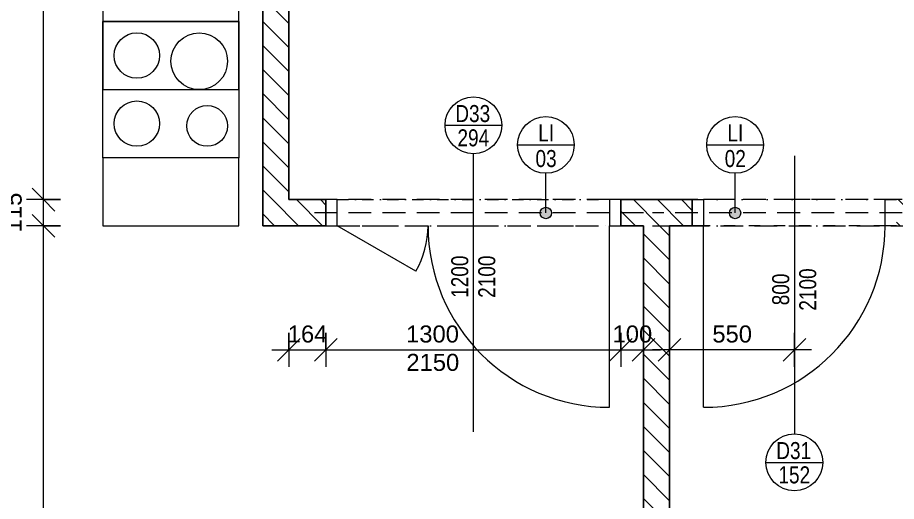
# Model space of a CAD drawing. Header units: millimetres. Extents: x -8668 to 43537, y -2985 to 58543.
# Drawn here: x 8670 to 12544, y 47213 to 49345 of the extents above; entities that cross this region are included whole.
import ezdxf

# ---------------------------------------------------------------- set-up
doc = ezdxf.new("R2010")
doc.units = ezdxf.units.MM
doc.linetypes.add('HA_Dash_3mm-S1mm', pattern=[150, 100, -50])
doc.linetypes.add('HA_DashDot_2_2mm-S0_6mm', pattern=[110, 50, -30, 0, -30])
for name, color, linetype, lineweight in [('A-____-____-DIMS', 9, 'Continuous', 5), ('A-____-____-DIMS-50', 9, 'Continuous', 5), ('A-DOOR-____-IDEN', 9, 'Continuous', 9), ('A-DOOR-____-MCUT', 9, 'HA_DashDot_2_2mm-S0_6mm', 9), ('A-DOOR-____-OTLN', 9, 'Continuous', 9), ('A-DOOR-FRAM-MCUT', 9, 'Continuous', 9), ('A-GENM-____-HDLN', 9, 'HA_Dash_3mm-S1mm', 9), ('A-GENM-____-IDEN', 9, 'Continuous', 9), ('A-GENM-____-OTLN', 9, 'Continuous', 9), ('A-WALL-____-PATT', 9, 'Continuous', 25), ('I-WALL-____-MCUT', 9, 'Continuous', 25), ('Q-CASE-____-OTLN', 9, 'Continuous', 9), ('Q-SPCQ-____-OTLN', 9, 'Continuous', 9)]:
    doc.layers.add(name, color=color, linetype=linetype, lineweight=lineweight)
doc.styles.add('Arial_1', font='arial.ttf', dxfattribs={"height": 75})
doc.styles.add('Arial_2', font='arial.ttf', dxfattribs={"width": 0.8, "height": 75})
doc.dimstyles.new('Inner_Dimensions', dxfattribs={"dimscale": 304.8, "dimtxt": 76.519455, "dimasz": 0.328084, "dimexe": 0.246063, "dimexo": 0.0625, "dimgap": 0.032808, "dimtad": 1, "dimdec": 0, "dimzin": 0, "dimdsep": 46, "dimtxsty": 'Arial_1', "dimblk1": 'OBLIQUE', "dimblk2": 'OBLIQUE', "dimsah": 1, "dimcen": 0.09, "dimdle": 0.246063, "dimazin": 0, "dimtfac": 1, "dimtdec": 4, "dimtix": 1, "dimtmove": 2, "dimatfit": 3, "dimfxl": 0.246063, "dimfxlon": 1, "dimtvp": 1, "dimtolj": 1, "dimtzin": 0, "dimlwd": 9, "dimlwe": 9, "dimarcsym": 2})
doc.dimstyles.new('Inner_Dimensions_1', dxfattribs={"dimscale": 304.8, "dimtxt": 76.519455, "dimasz": 0.328084, "dimexe": 0.246063, "dimexo": 0.0625, "dimgap": 0.032808, "dimtad": 1, "dimdec": 0, "dimzin": 0, "dimdsep": 46, "dimtxsty": 'Arial_1', "dimblk1": 'OBLIQUE', "dimblk2": 'OBLIQUE', "dimsah": 1, "dimcen": 0.09, "dimdle": 0.246063, "dimazin": 0, "dimtfac": 1, "dimtdec": 4, "dimtix": 1, "dimtmove": 0, "dimatfit": 3, "dimfxl": 0.246063, "dimfxlon": 1, "dimtvp": 1, "dimtolj": 1, "dimtzin": 0, "dimlwd": 9, "dimlwe": 9, "dimarcsym": 2})
pattern_1 = [(135, (0, 0), (-53.03301, -53.03301), [])]

# ---------------------------------------------------------------- blocks, each defined once
blk = doc.blocks.new('HA_DR_Single_Swing_Solid - In_BJ_800x2100-2124336-DPS_2NP - B')
at = {"layer": 'A-DOOR-____-MCUT'}
for p, q in [((-400, 57.5), (400, 57.5)), ((-400, -57.5), (400, -57.5))]:
    blk.add_line(p, q, dxfattribs=at)
at = {"layer": 'A-DOOR-____-OTLN', "lineweight": 5}
blk.add_line((400, 857.5), (400, 57.5), dxfattribs=at)
blk.add_arc((400, 57.5), 800, 90, 180, dxfattribs=at)
at = {"layer": 'A-DOOR-FRAM-MCUT'}
for p, q in [((-450, 57.5), (-400, 57.5)), ((-400, 57.5), (-400, -57.5)), ((400, 57.5), (450, 57.5)), ((400, -57.5), (400, 57.5)), ((-400, -57.5), (-450, -57.5)), ((450, -57.5), (400, -57.5))]:
    blk.add_line(p, q, dxfattribs=at)
blk = doc.blocks.new('Casework 9 - Casework 6-1506066-DPS_2NP - B')
at = {"layer": 'Q-CASE-____-OTLN'}
for p, q in [((7995.7, 50577.7), (7825.7, 50577.7)), ((9645.7, 50577.7), (8595.7, 50577.7)), ((9645.7, 49327.7), (9645.7, 50577.7)), ((7395.7, 49962.7), (7395.7, 49027.7)), ((7995.7, 49027.7), (7995.7, 49977.7)), ((8595.7, 49977.7), (9045.7, 49977.7)), ((9045.7, 49977.7), (9045.7, 49327.7)), ((9045.7, 48727.7), (9045.7, 48427.7)), ((9645.7, 48427.7), (9645.7, 48727.7)), ((9045.7, 48427.7), (9645.7, 48427.7))]:
    blk.add_line(p, q, dxfattribs=at)
blk = doc.blocks.new('Kuchyňská_linka_sporák_ADNS - 600x600x800-1452877-DPS_2NP - B')
at = {"layer": 'Q-SPCQ-____-OTLN'}
for p, q in [((0, 0), (600, 0)), ((0, -600), (0, 0)), ((600, 0), (600, -600)), ((600, -300), (0, -300)), ((0, -300), (0, -600)), ((600, -600), (600, -300)), ((600, -600), (0, -600)), ((0, -600), (600, -600))]:
    blk.add_line(p, q, dxfattribs=at)
for centre, radius in [((140, -140), 90), ((450, -150), 100), ((175, -425), 125), ((450, -450), 100)]:
    blk.add_circle(centre, radius, dxfattribs=at)
blk = doc.blocks.new('HA_DR_Double_Swing_Solid - In_BJ_1200x2100_800-1670800-DPS_2NP - B')
at = {"layer": 'A-DOOR-____-MCUT'}
for p, q in [((-600, 57.5), (600, 57.5)), ((-600, -57.5), (600, -57.5))]:
    blk.add_line(p, q, dxfattribs=at)
at = {"layer": 'A-DOOR-____-OTLN', "lineweight": 5}
for p, q in [((-253.6, -257.5), (-600, -57.5)), ((600, -857.5), (600, -57.5))]:
    blk.add_line(p, q, dxfattribs=at)
for centre, radius, start, end in [((-600, -57.5), 400, 330, 0), ((600, -57.5), 800, 180, 270)]:
    blk.add_arc(centre, radius, start, end, dxfattribs=at)
at = {"layer": 'A-DOOR-FRAM-MCUT'}
for p, q in [((-600, 57.5), (-650, 57.5)), ((-600, -57.5), (-600, 57.5)), ((650, 57.5), (600, 57.5)), ((600, 57.5), (600, -57.5)), ((-650, -57.5), (-600, -57.5)), ((600, -57.5), (650, -57.5))]:
    blk.add_line(p, q, dxfattribs=at)
blk = doc.blocks.new('TB_Porotherm KP11_5_1250mm - TB_Porotherm KP11_5_1250mm-1925016-DPS_2NP - B')
at = {"layer": 'A-GENM-____-HDLN'}
for p, q in [((625, 57.5), (-625, 57.5)), ((-625, 0), (625, 0)), ((-625, -57.5), (625, -57.5))]:
    blk.add_line(p, q, dxfattribs=at)
blk = doc.blocks.new('TB_Porotherm KP11_5_1500mm - TB_Porotherm KP11_5_1500mm-1925017-DPS_2NP - B')
at = {"layer": 'A-GENM-____-HDLN'}
for p, q in [((750, 57.5), (-750, 57.5)), ((-750, 0), (750, 0)), ((-750, -57.5), (750, -57.5))]:
    blk.add_line(p, q, dxfattribs=at)
blk = doc.blocks.new('DIMBLOCK27-DPS_2NP - B')
at = {"layer": 'A-____-____-DIMS-50', "lineweight": 9}
for p, q in [((11544.4, 47806), (11544.4, 47956)), ((11544.4, 47881), (11594.4, 47931)), ((12094.4, 47806), (12094.4, 47956)), ((12094.4, 47881), (12144.4, 47931)), ((12169.4, 47881), (11469.4, 47881)), ((11544.4, 47881), (11494.4, 47831)), ((11544.4, 47881), (11544.4, 47806)), ((12094.4, 47881), (12044.4, 47831)), ((12094.4, 47881), (12094.4, 47806))]:
    blk.add_line(p, q, dxfattribs=at)
at = {"layer": 'A-____-____-DIMS-50', "color": 0, "lineweight": 9, "insert": (11732.9, 47988.3), "char_height": 75, "width": 207.662, "attachment_point": 1, "line_spacing_factor": 0.941778, "style": 'Arial_1'}
blk.add_mtext('550', dxfattribs=at)
blk = doc.blocks.new('_Oblique')
at = {"color": 0, "linetype": 'ByBlock', "lineweight": -2}
blk.add_line((-0.5, -0.5), (0.5, 0.5), dxfattribs=at)
blk = doc.blocks.new('HA_TAG_Door_TypeMark_wDimensions - Scale50_Right with Bouble-921060-DPS_2NP - B')
at = {"layer": 'A-DOOR-____-IDEN'}
for p, q in [((0, 5), (0, -19.5)), ((-2.5, -22), (2.5, -22))]:
    blk.add_line(p, q, dxfattribs=at)
blk.add_circle((0, -22), 2.5, dxfattribs=at)
blk = doc.blocks.new('DIMBLOCK163-DPS_2NP - B')
at = {"layer": 'A-____-____-DIMS-50', "lineweight": 9}
for p, q in [((8784.8, 48427.7), (8734.8, 48477.7)), ((8859.8, 48427.7), (8709.8, 48427.7)), ((8784.8, 44662.7), (8784.8, 48427.7)), ((8784.8, 48427.7), (8834.8, 48377.7)), ((8784.8, 48427.7), (8859.8, 48427.7)), ((8784.8, 44737.7), (8734.8, 44787.7)), ((8709.8, 44737.7), (8859.8, 44737.7)), ((8784.8, 44737.7), (8709.8, 44737.7)), ((8784.8, 44737.7), (8834.8, 44687.7))]:
    blk.add_line(p, q, dxfattribs=at)
at = {"layer": 'A-____-____-DIMS-50', "color": 0, "lineweight": 9, "insert": (8677.4, 46467.4), "char_height": 75, "width": 276.883, "attachment_point": 1, "rotation": 90, "line_spacing_factor": 0.941778, "style": 'Arial_1'}
blk.add_mtext('3690', dxfattribs=at)
blk = doc.blocks.new('DIMBLOCK164-DPS_2NP - B')
at = {"layer": 'A-____-____-DIMS-50', "lineweight": 9}
for p, q in [((8784.8, 48542.7), (8734.8, 48592.7)), ((8859.8, 48542.7), (8709.8, 48542.7)), ((8784.8, 48427.7), (8784.8, 48542.7)), ((8784.8, 48542.7), (8834.8, 48492.7)), ((8784.8, 48542.7), (8859.8, 48542.7)), ((8784.8, 48427.7), (8734.8, 48477.7)), ((8859.8, 48427.7), (8709.8, 48427.7)), ((8784.8, 48427.7), (8834.8, 48377.7)), ((8784.8, 48427.7), (8859.8, 48427.7))]:
    blk.add_line(p, q, dxfattribs=at)
at = {"layer": 'A-____-____-DIMS-50', "color": 0, "lineweight": 9, "insert": (8612.9, 48398.7), "char_height": 75, "width": 207.662, "attachment_point": 1, "rotation": 90, "line_spacing_factor": 0.941778, "style": 'Arial_1'}
blk.add_mtext('115', dxfattribs=at)
blk = doc.blocks.new('DIMBLOCK165-DPS_2NP - B')
at = {"layer": 'A-____-____-DIMS-50', "lineweight": 9}
for p, q in [((8784.8, 50677.7), (8734.8, 50727.7)), ((8784.8, 48542.7), (8784.8, 50752.7)), ((8709.8, 50677.7), (8859.8, 50677.7)), ((8784.8, 50677.7), (8709.8, 50677.7)), ((8784.8, 50677.7), (8834.8, 50627.7)), ((8784.8, 48542.7), (8734.8, 48592.7)), ((8859.8, 48542.7), (8709.8, 48542.7)), ((8784.8, 48542.7), (8834.8, 48492.7)), ((8784.8, 48542.7), (8859.8, 48542.7))]:
    blk.add_line(p, q, dxfattribs=at)
at = {"layer": 'A-____-____-DIMS-50', "color": 0, "lineweight": 9, "insert": (8677.4, 49640.1), "char_height": 75, "width": 276.883, "attachment_point": 1, "rotation": 90, "line_spacing_factor": 0.941778, "style": 'Arial_1'}
blk.add_mtext('2135', dxfattribs=at)
blk = doc.blocks.new('HA_TAG_Door_TypeMark_wDimensions - Scale50_Left with Bouble-921048-DPS_2NP - B')
at = {"layer": 'A-DOOR-____-IDEN'}
for p, q in [((-2.5, 22), (2.5, 22)), ((0, -5), (0, 19.5))]:
    blk.add_line(p, q, dxfattribs=at)
blk.add_circle((0, 22), 2.5, dxfattribs=at)
blk = doc.blocks.new('HA_TAG_GM_Products - Generic-588599-DPS_2NP - B')
at = {"layer": 'A-GENM-____-IDEN'}
blk.add_line((-2.5, 0), (2.5, 0), dxfattribs=at)
blk.add_circle((0, 0), 2.5, dxfattribs=at)
blk = doc.blocks.new('DIMBLOCK294-DPS_2NP - B')
at = {"layer": 'A-____-____-DIMS-50', "lineweight": 9}
for p, q in [((9865.7, 47956), (9865.7, 47806)), ((9865.7, 47881), (9865.7, 47956)), ((9865.7, 47881), (9915.7, 47931)), ((10029.4, 47956), (10029.4, 47806)), ((10029.4, 47881), (10029.4, 47956)), ((10029.4, 47881), (10079.4, 47931)), ((9790.7, 47881), (10029.4, 47881)), ((9865.7, 47881), (9815.7, 47831)), ((10029.4, 47881), (9979.4, 47831))]:
    blk.add_line(p, q, dxfattribs=at)
at = {"layer": 'A-____-____-DIMS-50', "color": 0, "lineweight": 9, "insert": (9861, 47988.3), "char_height": 75, "width": 207.662, "attachment_point": 1, "line_spacing_factor": 0.941778, "style": 'Arial_1'}
blk.add_mtext('164', dxfattribs=at)
blk = doc.blocks.new('DIMBLOCK295-DPS_2NP - B')
at = {"layer": 'A-____-____-DIMS-50', "lineweight": 9}
for p, q in [((10029.4, 47956), (10029.4, 47806)), ((10029.4, 47881), (10029.4, 47956)), ((10029.4, 47881), (10079.4, 47931)), ((11329.4, 47956), (11329.4, 47806)), ((11329.4, 47881), (11329.4, 47956)), ((11329.4, 47881), (11379.4, 47931)), ((10029.4, 47881), (9979.4, 47831)), ((10029.4, 47881), (11329.4, 47881)), ((11329.4, 47881), (11279.4, 47831))]:
    blk.add_line(p, q, dxfattribs=at)
at = {"layer": 'A-____-____-DIMS-50', "color": 0, "lineweight": 9, "insert": (10382.7, 47988.3), "char_height": 75, "width": 276.883, "attachment_point": 1, "line_spacing_factor": 0.941778, "style": 'Arial_1'}
blk.add_mtext('1300', dxfattribs=at)
blk = doc.blocks.new('DIMBLOCK296-DPS_2NP - B')
at = {"layer": 'A-____-____-DIMS-50', "lineweight": 9}
for p, q in [((11329.4, 47956), (11329.4, 47806)), ((11329.4, 47881), (11329.4, 47956)), ((11329.4, 47881), (11379.4, 47931)), ((11429.4, 47956), (11429.4, 47806)), ((11429.4, 47881), (11429.4, 47956)), ((11429.4, 47881), (11479.4, 47931)), ((11329.4, 47881), (11279.4, 47831)), ((11329.4, 47881), (11504.4, 47881)), ((11429.4, 47881), (11379.4, 47831))]:
    blk.add_line(p, q, dxfattribs=at)
at = {"layer": 'A-____-____-DIMS-50', "color": 0, "lineweight": 9, "insert": (11292.9, 47988.3), "char_height": 75, "width": 207.662, "attachment_point": 1, "line_spacing_factor": 0.941778, "style": 'Arial_1'}
blk.add_mtext('100', dxfattribs=at)

msp = doc.modelspace()

# ---------------------------------------------------------------- hatches: boundary and pattern name
at = {"layer": 'A-GENM-____-IDEN'}
h = msp.add_hatch(color=256, dxfattribs=at)
edge = h.paths.add_edge_path()
edge.add_arc((10999, 48483.9), 25, 0, 360)
h = msp.add_hatch(color=256, dxfattribs=at)
edge = h.paths.add_edge_path()
edge.add_arc((11833.2, 48483.9), 25, 0, 360)
at = {"layer": 'A-WALL-____-PATT', "lineweight": 5}
h = msp.add_hatch(dxfattribs=at)
h.set_pattern_fill('FP_3', color=256, style=0, pattern_type=2)
h.set_pattern_definition(pattern_1)
h.paths.add_polyline_path([(9865.7, 48542.7), (9865.7, 50137.7), (9750.7, 50137.7), (9750.7, 48542.7)])
h.paths.add_polyline_path([(9865.7, 50497.7), (9865.7, 50677.7), (9750.7, 50677.7), (9750.7, 50497.7)])
h = msp.add_hatch(dxfattribs=at)
h.set_pattern_fill('FP_3', color=256, style=0, pattern_type=2)
h.set_pattern_definition(pattern_1)
h.paths.add_polyline_path([(13150.7, 48427.7), (13150.7, 48542.7), (12544.4, 48542.7), (12544.4, 48427.7), (12882.4, 48427.7)])
h.paths.add_polyline_path([(11329.4, 48427.7), (11644.4, 48427.7), (11644.4, 48542.7), (11329.4, 48542.7)])
h.paths.add_polyline_path([(10029.4, 48427.7), (10029.4, 48542.7), (9750.7, 48542.7), (9750.7, 48427.7)])
h = msp.add_hatch(dxfattribs=at)
h.set_pattern_fill('FP_3', color=256, style=0, pattern_type=2)
h.set_pattern_definition(pattern_1)
h.paths.add_polyline_path([(11544.4, 44737.7), (11544.4, 48427.7), (11429.4, 48427.7), (11429.4, 44737.7)])

# ---------------------------------------------------------------- linework, layer by layer
at = {"layer": 'A-GENM-____-IDEN'}
for p, q in [((10999, 48483.9), (10999, 48659)), ((11833.2, 48483.9), (11833.2, 48659))]:
    msp.add_line(p, q, dxfattribs=at)
for centre in [(10999, 48483.9), (11833.2, 48483.9)]:
    msp.add_circle(centre, 25, dxfattribs=at)
at = {"layer": 'I-WALL-____-MCUT'}
for p, q in [((9750.7, 50137.7), (9750.7, 48427.7)), ((9865.7, 48542.7), (9865.7, 50137.7)), ((10029.4, 48542.7), (9865.7, 48542.7)), ((10029.4, 48427.7), (10029.4, 48542.7)), ((11644.4, 48542.7), (11329.4, 48542.7)), ((11329.4, 48542.7), (11329.4, 48427.7)), ((11644.4, 48427.7), (11644.4, 48542.7)), ((9750.7, 48427.7), (10029.4, 48427.7)), ((11329.4, 48427.7), (11429.4, 48427.7)), ((11429.4, 48427.7), (11429.4, 44737.7)), ((11544.4, 48427.7), (11644.4, 48427.7)), ((11544.4, 44737.7), (11544.4, 48427.7))]:
    msp.add_line(p, q, dxfattribs=at)

# ---------------------------------------------------------------- block references
at = {"layer": 'A-DOOR-____-IDEN', "xscale": 49.99999999999998, "yscale": 49.99999999999998, "zscale": 49.99999999999998}
for name, p in [('HA_TAG_Door_TypeMark_wDimensions - Scale50_Left with Bouble-921048-DPS_2NP - B', (10679.4, 47770.2)), ('HA_TAG_Door_TypeMark_wDimensions - Scale50_Right with Bouble-921060-DPS_2NP - B', (12094.4, 48485.2))]:
    msp.add_blockref(name, p, dxfattribs=at)
at = {"layer": 'A-DOOR-____-OTLN'}
msp.add_blockref('HA_DR_Double_Swing_Solid - In_BJ_1200x2100_800-1670800-DPS_2NP - B', (10679.4, 48485.2), dxfattribs=at)
at = {"layer": 'A-DOOR-____-OTLN', "rotation": 180}
msp.add_blockref('HA_DR_Single_Swing_Solid - In_BJ_800x2100-2124336-DPS_2NP - B', (12094.4, 48485.2), dxfattribs=at)
at = {"layer": 'A-GENM-____-IDEN', "xscale": 49.99999999999998, "yscale": 49.99999999999998, "zscale": 49.99999999999998}
for p in [(10999, 48784), (11833.2, 48784)]:
    msp.add_blockref('HA_TAG_GM_Products - Generic-588599-DPS_2NP - B', p, dxfattribs=at)
at = {"layer": 'A-GENM-____-OTLN', "rotation": 180}
for name, p in [('TB_Porotherm KP11_5_1500mm - TB_Porotherm KP11_5_1500mm-1925017-DPS_2NP - B', (10679.4, 48485.2)), ('TB_Porotherm KP11_5_1250mm - TB_Porotherm KP11_5_1250mm-1925016-DPS_2NP - B', (12094.4, 48485.2))]:
    msp.add_blockref(name, p, dxfattribs=at)
at = {"layer": 'Q-CASE-____-OTLN'}
msp.add_blockref('Casework 9 - Casework 6-1506066-DPS_2NP - B', (0, 0), dxfattribs=at)
at = {"layer": 'Q-SPCQ-____-OTLN', "rotation": 180}
msp.add_blockref('Kuchyňská_linka_sporák_ADNS - 600x600x800-1452877-DPS_2NP - B', (9645.7, 48727.7), dxfattribs=at)

# ---------------------------------------------------------------- texts
at = {"layer": 'A-DOOR-____-IDEN', "lineweight": 5, "char_height": 75, "attachment_point": 1}
for s, insert, width, style in [('D33', (10599.7, 48959.6), 189.198, 'Arial_2'), ('294', (10609.2, 48852.6), 173.164, 'Arial_2'), ('2150', (10384, 47863.3), 288.607, 'Arial_1'), ('D31', (12014.7, 47474.6), 189.198, 'Arial_2'), ('152', (12024.2, 47367.6), 173.164, 'Arial_2')]:
    msp.add_mtext(s, dxfattribs=dict(at, insert=insert, width=width, style=style))
at = {"layer": 'A-DOOR-____-IDEN', "lineweight": 5, "char_height": 75, "attachment_point": 1, "rotation": 90, "style": 'Arial_2'}
for s, insert, width in [('1200', (10581.8, 48110), 230.886), ('2100', (10700.9, 48110), 230.886), ('800', (11996.8, 48077.3), 173.164), ('2100', (12115.9, 48053.5), 230.886)]:
    msp.add_mtext(s, dxfattribs=dict(at, insert=insert, width=width))
at = {"layer": 'A-GENM-____-IDEN', "lineweight": 5, "char_height": 75, "attachment_point": 1, "style": 'Arial_2'}
for s, insert, width in [('LI', (10965.2, 48874.2), 86.582), ('LI', (11799.4, 48874.2), 86.582), ('03', (10953.2, 48761.4), 115.443), ('02', (11787.4, 48761.4), 115.443)]:
    msp.add_mtext(s, dxfattribs=dict(at, insert=insert, width=width))

# ---------------------------------------------------------------- dimensions: what is measured, and where the dimension line sits
at = {"layer": 'A-____-____-DIMS', "lineweight": 9}
for base, p1, p2, override, picture, middle in [((8784.8, 50677.7), (8859.8, 48542.7), (8709.8, 50677.7), {"dimpost": '<>', "dimfxl": 2140.262834}, 'DIMBLOCK165-DPS_2NP - B', (8727.4, 49778.6)), ((8784.8, 48542.7), (8859.8, 48427.7), (8859.8, 48542.7), {"dimpost": '<>', "dimfxl": 115}, 'DIMBLOCK164-DPS_2NP - B', (8662.9, 48502.5))]:
    dim = msp.add_linear_dim(base=base, p1=p1, p2=p2, angle=90, dimstyle='Inner_Dimensions', override=override, dxfattribs=at)
    dim.commit()
    dim.dimension.update_dxf_attribs({"geometry": picture, "text_midpoint": middle, "dimtype": 160, "text_rotation": 90})
dim = msp.add_linear_dim(base=(8784.8, 48427.7), p1=(8709.8, 44737.7), p2=(8859.8, 48427.7), angle=90, dimstyle='Inner_Dimensions_1', override={"dimpost": '<>', "dimfxl": 3693.047522}, dxfattribs=at)
dim.commit()
dim.dimension.update_dxf_attribs({"geometry": 'DIMBLOCK163-DPS_2NP - B', "text_midpoint": (8736.5, 46582.7)})
for base, p1, p2, override, picture, middle in [((10029.4, 47881), (9865.7, 47956), (10029.4, 47956), {"dimpost": '<>', "dimfxl": 163.75}, 'DIMBLOCK294-DPS_2NP - B', (9947.6, 47929.2)), ((11429.4, 47881), (11329.4, 47956), (11429.4, 47956), {"dimpost": '<>', "dimfxl": 100}, 'DIMBLOCK296-DPS_2NP - B', (11379.4, 47929.2)), ((11544.4, 47881), (12094.4, 47806), (11544.4, 47806), {"dimpost": '<>', "dimfxl": 550}, 'DIMBLOCK27-DPS_2NP - B', (11819.4, 47929.2))]:
    dim = msp.add_linear_dim(base=base, p1=p1, p2=p2, dimstyle='Inner_Dimensions_1', override=override, dxfattribs=at)
    dim.commit()
    dim.dimension.update_dxf_attribs({"geometry": picture, "text_midpoint": middle})
dim = msp.add_linear_dim(base=(11329.4, 47881), p1=(10029.4, 47956), p2=(11329.4, 47956), dimstyle='Inner_Dimensions', override={"dimpost": '<>', "dimfxl": 1300}, dxfattribs=at)
dim.commit()
dim.dimension.update_dxf_attribs({"geometry": 'DIMBLOCK295-DPS_2NP - B', "text_midpoint": (10521.2, 47938.3), "dimtype": 160})

doc.saveas('drawing.dxf')
